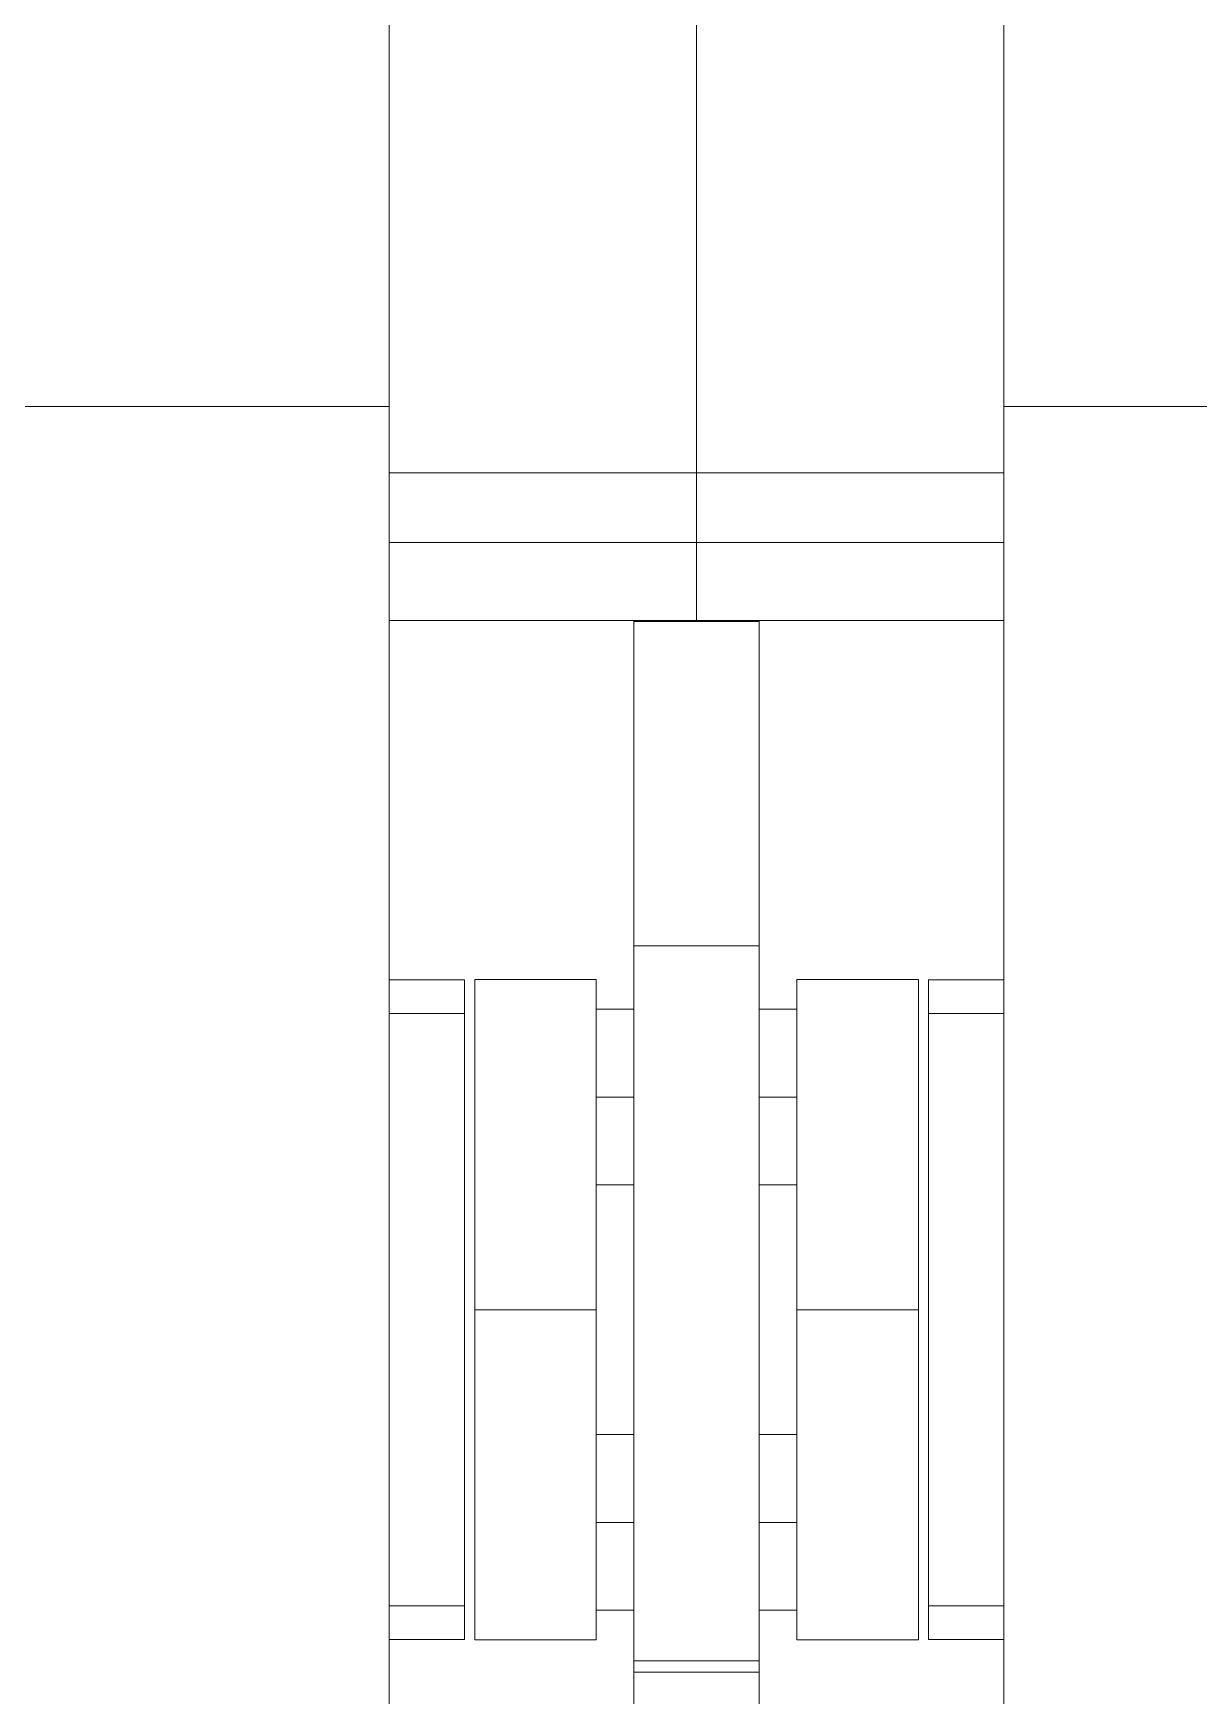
# Model space of a CAD drawing. Header units: millimetres. Extents: x -46169 to 237885, y -84465 to 18123.
# Drawn here: x 169174.2 to 169267.1, y -80606.1 to -80473.6 of the extents above; entities that cross this region are included whole.
import ezdxf

# ---------------------------------------------------------------- set-up
doc = ezdxf.new("R2010")
doc.units = ezdxf.units.MM
doc.header["$MEASUREMENT"] = 0
doc.linetypes.add('Wipeout_Contour', pattern=[1000, 0, -1000])
doc.layers.add('New_A-20-M_Floor_Slab', color=7, linetype='Continuous')
doc.layers.add('New_A-35-M_FFE_Fixed', color=7, linetype='Continuous')
doc.layers.add('New_A-35-M_FFE_Fixed_Pen_No__1', color=7, linetype='Continuous', lineweight=13)

# ---------------------------------------------------------------- blocks, each defined once
blk = doc.blocks.new('Section Elem_134_3', base_point=(129666.67, -84332.61))
at = {"color": 254, "linetype": 'Wipeout_Contour', "lineweight": 0, "ltscale": 2998674.273746816}
blk.add_wipeout([(169208.61, -80601.62), (169202.61, -80601.62), (169202.61, -80615.11), (169222.11, -80615.11), (169222.11, -80599.29), (169219.11, -80599.29), (169219.11, -80601.65), (169209.42, -80601.65), (169209.42, -80549.01), (169219.11, -80549.01), (169219.11, -80551.38), (169222.11, -80551.38), (169222.11, -80520.4), (169202.61, -80520.4), (169202.61, -80549.04), (169208.61, -80549.04)], dxfattribs=at).dxf.layer = 'New_A-20-M_Floor_Slab'
at = {"color": 254, "linetype": 'Wipeout_Contour', "lineweight": 0, "ltscale": 2999077.090206644}
blk.add_wipeout([(169232.11, -80520.4), (169232.11, -80551.38), (169235.11, -80551.38), (169235.11, -80549.01), (169244.8, -80549.01), (169244.8, -80601.65), (169235.11, -80601.65), (169235.11, -80599.29), (169232.11, -80599.29), (169232.11, -80615.11), (169251.61, -80615.11), (169251.61, -80601.62), (169245.61, -80601.62), (169245.61, -80549.04), (169251.61, -80549.04), (169251.61, -80520.4)], dxfattribs=at).dxf.layer = 'New_A-20-M_Floor_Slab'
at = {"color": 254, "linetype": 'Wipeout_Contour', "lineweight": 0, "ltscale": 749698.591276}
blk.add_wipeout([(169219.11, -80585.29), (169222.11, -80585.29), (169222.11, -80565.38), (169219.11, -80565.38)], dxfattribs=at).dxf.layer = 'New_A-20-M_Floor_Slab'
at = {"color": 254, "linetype": 'Wipeout_Contour', "lineweight": 0, "ltscale": 749745.540739}
blk.add_wipeout([(169232.11, -80565.38), (169232.11, -80585.29), (169235.11, -80585.29), (169235.11, -80565.38)], dxfattribs=at).dxf.layer = 'New_A-20-M_Floor_Slab'
blk = doc.blocks.new('Section Elem_150_3', base_point=(129666.67, -84332.61))
at = {"color": 254, "linetype": 'Wipeout_Contour', "lineweight": 0, "ltscale": 750457.83629}
blk.add_wipeout([(169251.61, -80346.96), (169251.61, -80503.33), (169752.61, -80503.33), (169752.61, -80346.96)], dxfattribs=at).dxf.layer = 'New_A-35-M_FFE_Fixed'
at = {"color": 254, "linetype": 'Wipeout_Contour', "lineweight": 0, "ltscale": 749632.258001}
blk.add_wipeout([(169232.11, -80525.7), (169232.11, -80520.48), (169222.11, -80520.48), (169222.11, -80525.7)], dxfattribs=at).dxf.layer = 'New_A-35-M_FFE_Fixed'
at = {"color": 254, "linetype": 'Wipeout_Contour', "lineweight": 0, "ltscale": 749679.974111}
blk.add_wipeout([(169222.11, -80548.19), (169222.11, -80553.51), (169232.11, -80553.51), (169232.11, -80548.19)], dxfattribs=at).dxf.layer = 'New_A-35-M_FFE_Fixed'
at = {"color": 254, "linetype": 'Wipeout_Contour', "lineweight": 0, "ltscale": 749724.921981}
blk.add_wipeout([(169235.11, -80549.01), (169235.11, -80551.02), (169244.8, -80551.02), (169244.8, -80549.01)], dxfattribs=at).dxf.layer = 'New_A-35-M_FFE_Fixed'
at = {"color": 254, "linetype": 'Wipeout_Contour', "lineweight": 0, "ltscale": 749757.260739}
blk.add_wipeout([(169245.61, -80551.72), (169251.61, -80551.72), (169251.61, -80549.56), (169245.61, -80549.56)], dxfattribs=at).dxf.layer = 'New_A-35-M_FFE_Fixed'
at = {"color": 254, "linetype": 'Wipeout_Contour', "lineweight": 0, "ltscale": 749759.790956}
blk.add_wipeout([(169235.11, -80565.26), (169235.11, -80575.33), (169244.8, -80575.33), (169244.8, -80565.26)], dxfattribs=at).dxf.layer = 'New_A-35-M_FFE_Fixed'
at = {"color": 254, "linetype": 'Wipeout_Contour', "lineweight": 0, "ltscale": 749811.988872}
blk.add_wipeout([(169235.11, -80599.65), (169235.11, -80601.65), (169244.8, -80601.65), (169244.8, -80599.65)], dxfattribs=at).dxf.layer = 'New_A-35-M_FFE_Fixed'
at = {"color": 254, "linetype": 'Wipeout_Contour', "lineweight": 0, "ltscale": 749844.476932}
blk.add_wipeout([(169251.61, -80601.11), (169245.61, -80601.11), (169245.61, -80601.62), (169251.61, -80601.62)], dxfattribs=at).dxf.layer = 'New_A-35-M_FFE_Fixed'
at = {"color": 254, "linetype": 'Wipeout_Contour', "lineweight": 0, "ltscale": 749770.987435}
blk.add_wipeout([(169222.11, -80603.32), (169222.11, -80604.23), (169232.11, -80604.23), (169232.11, -80603.32)], dxfattribs=at).dxf.layer = 'New_A-35-M_FFE_Fixed'
at = {"color": 254, "linetype": 'Wipeout_Contour', "lineweight": 0, "ltscale": 749774.330701}
blk.add_wipeout([(169222.11, -80606.1), (169232.11, -80606.1), (169232.11, -80605.34), (169222.11, -80605.34)], dxfattribs=at).dxf.layer = 'New_A-35-M_FFE_Fixed'
at = {"layer": 'New_A-35-M_FFE_Fixed_Pen_No__1', "linetype": 'Continuous'}
for p, q in [((169244.8, -80549.01), (169235.11, -80549.01)), ((169244.8, -80601.65), (169235.11, -80601.65))]:
    blk.add_line(p, q, dxfattribs=at)
at = {"color": 254, "linetype": 'Wipeout_Contour', "lineweight": 0, "ltscale": 749597.448517}
blk.add_wipeout([(169227.11, -80480.58), (169251.61, -80480.58), (169251.61, -80473.58), (169227.11, -80473.58)], dxfattribs=at).dxf.layer = 'New_A-35-M_FFE_Fixed'
at = {"color": 254, "linetype": 'Wipeout_Contour', "lineweight": 0, "ltscale": 749621.541567}
blk.add_wipeout([(169251.61, -80487.59), (169227.11, -80487.59), (169227.11, -80494.61), (169251.61, -80494.61)], dxfattribs=at).dxf.layer = 'New_A-35-M_FFE_Fixed'
at = {"color": 254, "linetype": 'Wipeout_Contour', "lineweight": 0, "ltscale": 937034.395477}
blk.add_wipeout([(169227.11, -80520.4), (169222.11, -80520.4), (169222.11, -80520.48), (169232.11, -80520.48), (169232.11, -80520.4)], dxfattribs=at).dxf.layer = 'New_A-35-M_FFE_Fixed'
at = {"color": 254, "linetype": 'Wipeout_Contour', "lineweight": 0, "ltscale": 749640.979395}
blk.add_wipeout([(169232.11, -80525.7), (169222.11, -80525.7), (169222.11, -80530.63), (169232.11, -80530.63)], dxfattribs=at).dxf.layer = 'New_A-35-M_FFE_Fixed'
at = {"color": 254, "linetype": 'Wipeout_Contour', "lineweight": 0, "ltscale": 749754.962405}
blk.add_wipeout([(169245.61, -80549.56), (169251.61, -80549.56), (169251.61, -80549.04), (169245.61, -80549.04)], dxfattribs=at).dxf.layer = 'New_A-35-M_FFE_Fixed'
at = {"color": 254, "linetype": 'Wipeout_Contour', "lineweight": 0, "ltscale": 749731.548053}
blk.add_wipeout([(169235.11, -80551.02), (169235.11, -80556.72), (169244.8, -80556.72), (169244.8, -80551.02)], dxfattribs=at).dxf.layer = 'New_A-35-M_FFE_Fixed'
at = {"color": 254, "linetype": 'Wipeout_Contour', "lineweight": 0, "ltscale": 749691.53394}
blk.add_wipeout([(169232.11, -80561.63), (169232.11, -80553.51), (169222.11, -80553.51), (169222.11, -80561.63)], dxfattribs=at).dxf.layer = 'New_A-35-M_FFE_Fixed'
at = {"color": 254, "linetype": 'Wipeout_Contour', "lineweight": 0, "ltscale": 749805.359799}
blk.add_wipeout([(169244.8, -80593.94), (169235.11, -80593.94), (169235.11, -80599.65), (169244.8, -80599.65)], dxfattribs=at).dxf.layer = 'New_A-35-M_FFE_Fixed'
at = {"color": 254, "linetype": 'Wipeout_Contour', "lineweight": 0, "ltscale": 749766.369567}
blk.add_wipeout([(169222.11, -80603.32), (169232.11, -80603.32), (169232.11, -80598.86), (169222.11, -80598.86)], dxfattribs=at).dxf.layer = 'New_A-35-M_FFE_Fixed'
at = {"color": 254, "linetype": 'Wipeout_Contour', "lineweight": 0, "ltscale": 749842.177441}
blk.add_wipeout([(169251.61, -80598.94), (169245.61, -80598.94), (169245.61, -80601.11), (169251.61, -80601.11)], dxfattribs=at).dxf.layer = 'New_A-35-M_FFE_Fixed'
at = {"color": 254, "linetype": 'Wipeout_Contour', "lineweight": 0, "ltscale": 749772.064001}
blk.add_wipeout([(169232.11, -80604.57), (169232.11, -80604.23), (169222.11, -80604.23), (169222.11, -80604.57)], dxfattribs=at).dxf.layer = 'New_A-35-M_FFE_Fixed'
at = {"layer": 'New_A-35-M_FFE_Fixed_Pen_No__1', "linetype": 'Continuous'}
for p, q in [((169244.8, -80551.02), (169244.8, -80549.01)), ((169245.61, -80549.56), (169245.61, -80549.04)), ((169244.8, -80601.65), (169244.8, -80599.65)), ((169245.61, -80601.62), (169245.61, -80601.11))]:
    blk.add_line(p, q, dxfattribs=at)
at = {"color": 254, "linetype": 'Wipeout_Contour', "lineweight": 0, "ltscale": 749609.483195}
blk.add_wipeout([(169227.11, -80487.59), (169251.61, -80487.59), (169251.61, -80480.58), (169227.11, -80480.58)], dxfattribs=at).dxf.layer = 'New_A-35-M_FFE_Fixed'
at = {"color": 254, "linetype": 'Wipeout_Contour', "lineweight": 0, "ltscale": 749633.597351}
blk.add_wipeout([(169227.11, -80494.61), (169227.11, -80501.63), (169251.61, -80501.63), (169251.61, -80494.61)], dxfattribs=at).dxf.layer = 'New_A-35-M_FFE_Fixed'
at = {"color": 254, "linetype": 'Wipeout_Contour', "lineweight": 0, "ltscale": 749649.051139}
blk.add_wipeout([(169232.11, -80535.1), (169232.11, -80530.63), (169222.11, -80530.63), (169222.11, -80535.1)], dxfattribs=at).dxf.layer = 'New_A-35-M_FFE_Fixed'
at = {"color": 254, "linetype": 'Wipeout_Contour', "lineweight": 0, "ltscale": 749704.810808}
blk.add_wipeout([(169232.11, -80551.91), (169235.11, -80551.91), (169235.11, -80551.38), (169232.11, -80551.38)], dxfattribs=at).dxf.layer = 'New_A-35-M_FFE_Fixed'
at = {"color": 254, "linetype": 'Wipeout_Contour', "lineweight": 0, "ltscale": 749799.718719}
blk.add_wipeout([(169245.61, -80551.72), (169245.61, -80598.94), (169251.61, -80598.94), (169251.61, -80551.72)], dxfattribs=at).dxf.layer = 'New_A-35-M_FFE_Fixed'
at = {"color": 254, "linetype": 'Wipeout_Contour', "lineweight": 0, "ltscale": 749743.792085}
blk.add_wipeout([(169235.11, -80556.72), (169235.11, -80565.26), (169244.8, -80565.26), (169244.8, -80556.72)], dxfattribs=at).dxf.layer = 'New_A-35-M_FFE_Fixed'
at = {"color": 254, "linetype": 'Wipeout_Contour', "lineweight": 0, "ltscale": 749707.000833}
blk.add_wipeout([(169232.11, -80571.51), (169232.11, -80561.63), (169222.11, -80561.63), (169222.11, -80571.51)], dxfattribs=at).dxf.layer = 'New_A-35-M_FFE_Fixed'
at = {"color": 254, "linetype": 'Wipeout_Contour', "lineweight": 0, "ltscale": 749793.111517}
blk.add_wipeout([(169235.11, -80585.4), (169235.11, -80593.94), (169244.8, -80593.94), (169244.8, -80585.4)], dxfattribs=at).dxf.layer = 'New_A-35-M_FFE_Fixed'
at = {"color": 254, "linetype": 'Wipeout_Contour', "lineweight": 0, "ltscale": 749756.110393}
blk.add_wipeout([(169232.11, -80591.39), (169222.11, -80591.39), (169222.11, -80598.86), (169232.11, -80598.86)], dxfattribs=at).dxf.layer = 'New_A-35-M_FFE_Fixed'
at = {"layer": 'New_A-35-M_FFE_Fixed_Pen_No__1', "linetype": 'Continuous'}
for p, q in [((169235.11, -80551.02), (169235.11, -80549.01)), ((169245.61, -80551.72), (169245.61, -80549.56)), ((169244.8, -80556.72), (169244.8, -80551.02)), ((169245.61, -80598.94), (169245.61, -80551.72)), ((169244.8, -80565.26), (169244.8, -80556.72)), ((169244.8, -80599.65), (169244.8, -80593.94)), ((169245.61, -80601.11), (169245.61, -80598.94))]:
    blk.add_line(p, q, dxfattribs=at)
at = {"color": 254, "linetype": 'Wipeout_Contour', "lineweight": 0, "ltscale": 749864.769099}
blk.add_wipeout([(169251.61, -80503.33), (169251.61, -80647.33), (169281.61, -80647.33), (169281.61, -80503.33)], dxfattribs=at).dxf.layer = 'New_A-35-M_FFE_Fixed'
at = {"color": 254, "linetype": 'Wipeout_Contour', "lineweight": 0, "ltscale": 749656.215153}
blk.add_wipeout([(169232.11, -80535.1), (169222.11, -80535.1), (169222.11, -80538.96), (169232.11, -80538.96)], dxfattribs=at).dxf.layer = 'New_A-35-M_FFE_Fixed'
at = {"color": 254, "linetype": 'Wipeout_Contour', "lineweight": 0, "ltscale": 749706.573129}
blk.add_wipeout([(169232.11, -80553.43), (169235.11, -80553.43), (169235.11, -80551.91), (169232.11, -80551.91)], dxfattribs=at).dxf.layer = 'New_A-35-M_FFE_Fixed'
at = {"color": 254, "linetype": 'Wipeout_Contour', "lineweight": 0, "ltscale": 749718.68973}
blk.add_wipeout([(169232.11, -80561.05), (169235.11, -80561.05), (169235.11, -80558.38), (169232.11, -80558.38)], dxfattribs=at).dxf.layer = 'New_A-35-M_FFE_Fixed'
at = {"color": 254, "linetype": 'Wipeout_Contour', "lineweight": 0, "ltscale": 937161.043303}
blk.add_wipeout([(169232.11, -80565.38), (169235.11, -80565.38), (169235.11, -80565.26), (169235.11, -80564.84), (169232.11, -80564.84)], dxfattribs=at).dxf.layer = 'New_A-35-M_FFE_Fixed'
at = {"color": 254, "linetype": 'Wipeout_Contour', "lineweight": 0, "ltscale": 749724.396625}
blk.add_wipeout([(169232.11, -80581.87), (169232.11, -80571.51), (169222.11, -80571.51), (169222.11, -80581.87)], dxfattribs=at).dxf.layer = 'New_A-35-M_FFE_Fixed'
at = {"color": 254, "linetype": 'Wipeout_Contour', "lineweight": 0, "ltscale": 749777.109638}
blk.add_wipeout([(169235.11, -80575.33), (169235.11, -80585.4), (169244.8, -80585.4), (169244.8, -80575.33)], dxfattribs=at).dxf.layer = 'New_A-35-M_FFE_Fixed'
at = {"color": 254, "linetype": 'Wipeout_Contour', "lineweight": 0, "ltscale": 937222.541498}
blk.add_wipeout([(169232.11, -80592.29), (169232.11, -80594.97), (169235.11, -80594.97), (169235.11, -80594.28), (169235.11, -80592.29)], dxfattribs=at).dxf.layer = 'New_A-35-M_FFE_Fixed'
at = {"color": 254, "linetype": 'Wipeout_Contour', "lineweight": 0, "ltscale": 749786.279305}
blk.add_wipeout([(169235.11, -80598.75), (169232.11, -80598.75), (169232.11, -80599.29), (169235.11, -80599.29)], dxfattribs=at).dxf.layer = 'New_A-35-M_FFE_Fixed'
at = {"layer": 'New_A-35-M_FFE_Fixed_Pen_No__1', "linetype": 'Continuous'}
for p, q in [((169251.61, -80549.04), (169245.61, -80549.04)), ((169235.11, -80551.38), (169232.11, -80551.38)), ((169251.61, -80551.72), (169245.61, -80551.72)), ((169244.8, -80575.33), (169244.8, -80565.26)), ((169244.8, -80575.33), (169235.11, -80575.33)), ((169244.8, -80585.4), (169244.8, -80575.33)), ((169244.8, -80593.94), (169244.8, -80585.4)), ((169251.61, -80598.94), (169245.61, -80598.94)), ((169235.11, -80601.65), (169235.11, -80599.65)), ((169251.61, -80601.62), (169245.61, -80601.62))]:
    blk.add_line(p, q, dxfattribs=at)
at = {"color": 254, "linetype": 'Wipeout_Contour', "lineweight": 0, "ltscale": 937066.762421}
blk.add_wipeout([(169227.11, -80501.63), (169227.11, -80508.61), (169251.61, -80508.61), (169251.61, -80503.33), (169251.61, -80501.63)], dxfattribs=at).dxf.layer = 'New_A-35-M_FFE_Fixed'
at = {"color": 254, "linetype": 'Wipeout_Contour', "lineweight": 0, "ltscale": 749655.716931}
blk.add_wipeout([(169227.11, -80510.54), (169227.11, -80511.45), (169251.61, -80511.45), (169251.61, -80510.54)], dxfattribs=at).dxf.layer = 'New_A-35-M_FFE_Fixed'
at = {"color": 254, "linetype": 'Wipeout_Contour', "lineweight": 0, "ltscale": 749666.535597}
blk.add_wipeout([(169227.11, -80514.18), (169227.11, -80520.4), (169251.61, -80520.4), (169251.61, -80514.18)], dxfattribs=at).dxf.layer = 'New_A-35-M_FFE_Fixed'
at = {"color": 254, "linetype": 'Wipeout_Contour', "lineweight": 0, "ltscale": 749662.242349}
blk.add_wipeout([(169222.11, -80538.96), (169222.11, -80542.11), (169232.11, -80542.11), (169232.11, -80538.96)], dxfattribs=at).dxf.layer = 'New_A-35-M_FFE_Fixed'
at = {"color": 254, "linetype": 'Wipeout_Contour', "lineweight": 0, "ltscale": 749709.82952}
blk.add_wipeout([(169232.11, -80553.43), (169232.11, -80555.7), (169235.11, -80555.7), (169235.11, -80553.43)], dxfattribs=at).dxf.layer = 'New_A-35-M_FFE_Fixed'
at = {"color": 254, "linetype": 'Wipeout_Contour', "lineweight": 0, "ltscale": 749726.201399}
blk.add_wipeout([(169235.11, -80563.33), (169232.11, -80563.33), (169232.11, -80564.84), (169235.11, -80564.84)], dxfattribs=at).dxf.layer = 'New_A-35-M_FFE_Fixed'
at = {"color": 254, "linetype": 'Wipeout_Contour', "lineweight": 0, "ltscale": 749741.495858}
blk.add_wipeout([(169222.11, -80591.39), (169232.11, -80591.39), (169232.11, -80581.87), (169222.11, -80581.87)], dxfattribs=at).dxf.layer = 'New_A-35-M_FFE_Fixed'
at = {"color": 254, "linetype": 'Wipeout_Contour', "lineweight": 0, "ltscale": 749784.516169}
blk.add_wipeout([(169232.11, -80598.75), (169235.11, -80598.75), (169235.11, -80597.24), (169232.11, -80597.24)], dxfattribs=at).dxf.layer = 'New_A-35-M_FFE_Fixed'
at = {"layer": 'New_A-35-M_FFE_Fixed_Pen_No__1', "linetype": 'Continuous'}
for p, q in [((169251.61, -80503.33), (169251.61, -80346.96)), ((169281.61, -80503.33), (169251.61, -80503.33)), ((169251.61, -80520.4), (169227.11, -80520.4)), ((169235.11, -80565.38), (169232.11, -80565.38)), ((169235.11, -80575.33), (169235.11, -80565.26)), ((169235.11, -80599.29), (169232.11, -80599.29))]:
    blk.add_line(p, q, dxfattribs=at)
at = {"color": 254, "linetype": 'Wipeout_Contour', "lineweight": 0, "ltscale": 749652.460583}
blk.add_wipeout([(169227.11, -80509.58), (169251.61, -80509.58), (169251.61, -80508.61), (169227.11, -80508.61)], dxfattribs=at).dxf.layer = 'New_A-35-M_FFE_Fixed'
at = {"color": 254, "linetype": 'Wipeout_Contour', "lineweight": 0, "ltscale": 749660.994477}
blk.add_wipeout([(169227.11, -80513.95), (169227.11, -80514.18), (169251.61, -80514.18), (169251.61, -80513.95)], dxfattribs=at).dxf.layer = 'New_A-35-M_FFE_Fixed'
at = {"color": 254, "linetype": 'Wipeout_Contour', "lineweight": 0, "ltscale": 749666.93997}
blk.add_wipeout([(169232.11, -80544.43), (169232.11, -80542.11), (169222.11, -80542.11), (169222.11, -80544.43)], dxfattribs=at).dxf.layer = 'New_A-35-M_FFE_Fixed'
at = {"color": 254, "linetype": 'Wipeout_Contour', "lineweight": 0, "ltscale": 937143.12217}
blk.add_wipeout([(169232.11, -80555.7), (169232.11, -80558.38), (169235.11, -80558.38), (169235.11, -80556.38), (169235.11, -80555.7)], dxfattribs=at).dxf.layer = 'New_A-35-M_FFE_Fixed'
at = {"color": 254, "linetype": 'Wipeout_Contour', "lineweight": 0, "ltscale": 749722.94471}
blk.add_wipeout([(169232.11, -80561.05), (169232.11, -80563.33), (169235.11, -80563.33), (169235.11, -80561.05)], dxfattribs=at).dxf.layer = 'New_A-35-M_FFE_Fixed'
at = {"color": 254, "linetype": 'Wipeout_Contour', "lineweight": 0, "ltscale": 749763.118235}
blk.add_wipeout([(169232.11, -80585.29), (169232.11, -80585.82), (169235.11, -80585.82), (169235.11, -80585.29)], dxfattribs=at).dxf.layer = 'New_A-35-M_FFE_Fixed'
at = {"color": 254, "linetype": 'Wipeout_Contour', "lineweight": 0, "ltscale": 749781.258362}
blk.add_wipeout([(169235.11, -80594.97), (169232.11, -80594.97), (169232.11, -80597.24), (169235.11, -80597.24)], dxfattribs=at).dxf.layer = 'New_A-35-M_FFE_Fixed'
at = {"layer": 'New_A-35-M_FFE_Fixed_Pen_No__1', "linetype": 'Continuous'}
for p, q in [((169251.61, -80508.61), (169227.11, -80508.61)), ((169235.11, -80556.72), (169235.11, -80551.02)), ((169235.11, -80565.26), (169235.11, -80556.72)), ((169235.11, -80558.38), (169232.11, -80558.38)), ((169235.11, -80599.65), (169235.11, -80593.94))]:
    blk.add_line(p, q, dxfattribs=at)
at = {"color": 254, "linetype": 'Wipeout_Contour', "lineweight": 0, "ltscale": 749654.115784}
blk.add_wipeout([(169227.11, -80510.54), (169251.61, -80510.54), (169251.61, -80509.58), (169227.11, -80509.58)], dxfattribs=at).dxf.layer = 'New_A-35-M_FFE_Fixed'
at = {"color": 254, "linetype": 'Wipeout_Contour', "lineweight": 0, "ltscale": 749659.616644}
blk.add_wipeout([(169227.11, -80512.98), (169227.11, -80513.55), (169251.61, -80513.55), (169251.61, -80512.98)], dxfattribs=at).dxf.layer = 'New_A-35-M_FFE_Fixed'
at = {"color": 254, "linetype": 'Wipeout_Contour', "lineweight": 0, "ltscale": 749670.157768}
blk.add_wipeout([(169232.11, -80545.85), (169232.11, -80544.43), (169222.11, -80544.43), (169222.11, -80545.85)], dxfattribs=at).dxf.layer = 'New_A-35-M_FFE_Fixed'
at = {"color": 254, "linetype": 'Wipeout_Contour', "lineweight": 0, "ltscale": 749764.881162}
blk.add_wipeout([(169235.11, -80585.82), (169232.11, -80585.82), (169232.11, -80587.34), (169235.11, -80587.34)], dxfattribs=at).dxf.layer = 'New_A-35-M_FFE_Fixed'
at = {"layer": 'New_A-35-M_FFE_Fixed_Pen_No__1', "linetype": 'Continuous'}
for p, q in [((169235.11, -80585.4), (169235.11, -80575.33)), ((169235.11, -80585.29), (169232.11, -80585.29))]:
    blk.add_line(p, q, dxfattribs=at)
at = {"color": 254, "linetype": 'Wipeout_Contour', "lineweight": 0, "ltscale": 749658.520148}
blk.add_wipeout([(169227.11, -80512.98), (169251.61, -80512.98), (169251.61, -80512.27), (169227.11, -80512.27)], dxfattribs=at).dxf.layer = 'New_A-35-M_FFE_Fixed'
at = {"color": 254, "linetype": 'Wipeout_Contour', "lineweight": 0, "ltscale": 749671.792815}
blk.add_wipeout([(169232.11, -80545.85), (169222.11, -80545.85), (169222.11, -80546.33), (169232.11, -80546.33)], dxfattribs=at).dxf.layer = 'New_A-35-M_FFE_Fixed'
at = {"color": 254, "linetype": 'Wipeout_Contour', "lineweight": 0, "ltscale": 749768.13867}
blk.add_wipeout([(169235.11, -80587.34), (169232.11, -80587.34), (169232.11, -80589.61), (169235.11, -80589.61)], dxfattribs=at).dxf.layer = 'New_A-35-M_FFE_Fixed'
at = {"color": 254, "linetype": 'Wipeout_Contour', "lineweight": 0, "ltscale": 749657.203716}
blk.add_wipeout([(169227.11, -80511.45), (169227.11, -80512.27), (169251.61, -80512.27), (169251.61, -80511.45)], dxfattribs=at).dxf.layer = 'New_A-35-M_FFE_Fixed'
at = {"color": 254, "linetype": 'Wipeout_Contour', "lineweight": 0, "ltscale": 749660.451905}
blk.add_wipeout([(169227.11, -80513.95), (169251.61, -80513.95), (169251.61, -80513.55), (169227.11, -80513.55)], dxfattribs=at).dxf.layer = 'New_A-35-M_FFE_Fixed'
at = {"color": 254, "linetype": 'Wipeout_Contour', "lineweight": 0, "ltscale": 749673.79948}
blk.add_wipeout([(169222.11, -80546.33), (169222.11, -80548.19), (169232.11, -80548.19), (169232.11, -80546.33)], dxfattribs=at).dxf.layer = 'New_A-35-M_FFE_Fixed'
at = {"color": 254, "linetype": 'Wipeout_Contour', "lineweight": 0, "ltscale": 749772.394899}
blk.add_wipeout([(169232.11, -80592.29), (169235.11, -80592.29), (169235.11, -80589.61), (169232.11, -80589.61)], dxfattribs=at).dxf.layer = 'New_A-35-M_FFE_Fixed'
at = {"layer": 'New_A-35-M_FFE_Fixed_Pen_No__1', "linetype": 'Continuous'}
for p, q in [((169251.61, -80647.33), (169251.61, -80503.33)), ((169251.61, -80514.18), (169227.11, -80514.18)), ((169235.11, -80593.94), (169235.11, -80585.4)), ((169235.11, -80592.29), (169232.11, -80592.29))]:
    blk.add_line(p, q, dxfattribs=at)
blk = doc.blocks.new('Section Elem_155_3', base_point=(129666.67, -84332.61))
at = {"layer": 'New_A-35-M_FFE_Fixed_Pen_No__1', "linetype": 'Continuous'}
for p, q in [((169232.11, -80520.48), (169232.11, -80520.4)), ((169232.11, -80525.7), (169232.11, -80520.48)), ((169222.11, -80530.63), (169222.11, -80525.7)), ((169232.11, -80530.63), (169232.11, -80525.7)), ((169222.11, -80535.1), (169222.11, -80530.63)), ((169232.11, -80535.1), (169232.11, -80530.63)), ((169222.11, -80538.96), (169222.11, -80535.1)), ((169232.11, -80538.96), (169232.11, -80535.1)), ((169222.11, -80542.11), (169222.11, -80538.96)), ((169232.11, -80542.11), (169232.11, -80538.96)), ((169222.11, -80544.43), (169222.11, -80542.11)), ((169232.11, -80544.43), (169232.11, -80542.11)), ((169222.11, -80545.85), (169222.11, -80544.43)), ((169232.11, -80545.85), (169232.11, -80544.43)), ((169222.11, -80546.33), (169222.11, -80545.85)), ((169232.11, -80546.33), (169232.11, -80545.85)), ((169232.11, -80546.33), (169222.11, -80546.33)), ((169222.11, -80548.19), (169222.11, -80546.33)), ((169232.11, -80548.19), (169232.11, -80546.33)), ((169232.11, -80553.51), (169232.11, -80548.19)), ((169232.11, -80561.63), (169232.11, -80553.51)), ((169232.11, -80571.51), (169232.11, -80561.63)), ((169222.11, -80581.87), (169222.11, -80571.51)), ((169232.11, -80581.87), (169232.11, -80571.51)), ((169232.11, -80591.39), (169232.11, -80581.87)), ((169232.11, -80598.86), (169232.11, -80591.39)), ((169232.11, -80603.32), (169232.11, -80598.86)), ((169232.11, -80603.32), (169222.11, -80603.32)), ((169222.11, -80607.94), (169222.11, -80606.1)), ((169232.11, -80607.94), (169232.11, -80606.1))]:
    blk.add_line(p, q, dxfattribs=at)
at = {"color": 254, "linetype": 'Wipeout_Contour', "lineweight": 0, "ltscale": 749599.657891}
blk.add_wipeout([(169202.61, -80549.56), (169208.61, -80549.56), (169208.61, -80549.04), (169202.61, -80549.04)], dxfattribs=at).dxf.layer = 'New_A-35-M_FFE_Fixed'
at = {"color": 254, "linetype": 'Wipeout_Contour', "lineweight": 0, "ltscale": 937075.605881}
blk.add_wipeout([(169219.11, -80551.91), (169219.11, -80553.43), (169222.11, -80553.43), (169222.11, -80552.92), (169222.11, -80551.91)], dxfattribs=at).dxf.layer = 'New_A-35-M_FFE_Fixed'
at = {"color": 254, "linetype": 'Wipeout_Contour', "lineweight": 0, "ltscale": 749667.132575}
blk.add_wipeout([(169219.11, -80555.7), (169219.11, -80558.38), (169222.11, -80558.38), (169222.11, -80555.7)], dxfattribs=at).dxf.layer = 'New_A-35-M_FFE_Fixed'
at = {"color": 254, "linetype": 'Wipeout_Contour', "lineweight": 0, "ltscale": 749679.250445}
blk.add_wipeout([(169219.11, -80564.84), (169222.11, -80564.84), (169222.11, -80563.33), (169219.11, -80563.33)], dxfattribs=at).dxf.layer = 'New_A-35-M_FFE_Fixed'
at = {"color": 254, "linetype": 'Wipeout_Contour', "lineweight": 0, "ltscale": 749721.190343}
blk.add_wipeout([(169219.11, -80587.34), (169219.11, -80589.61), (169222.11, -80589.61), (169222.11, -80587.34)], dxfattribs=at).dxf.layer = 'New_A-35-M_FFE_Fixed'
at = {"color": 254, "linetype": 'Wipeout_Contour', "lineweight": 0, "ltscale": 749734.310857}
blk.add_wipeout([(169219.11, -80594.97), (169219.11, -80597.24), (169222.11, -80597.24), (169222.11, -80594.97)], dxfattribs=at).dxf.layer = 'New_A-35-M_FFE_Fixed'
at = {"color": 254, "linetype": 'Wipeout_Contour', "lineweight": 0, "ltscale": 749689.190962}
blk.add_wipeout([(169202.61, -80601.11), (169202.61, -80601.62), (169208.61, -80601.62), (169208.61, -80601.11)], dxfattribs=at).dxf.layer = 'New_A-35-M_FFE_Fixed'
at = {"color": 254, "linetype": 'Wipeout_Contour', "lineweight": 0, "ltscale": 749773.014298}
blk.add_wipeout([(169232.11, -80605.34), (169232.11, -80604.57), (169222.11, -80604.57), (169222.11, -80605.34)], dxfattribs=at).dxf.layer = 'New_A-35-M_FFE_Fixed'
at = {"layer": 'New_A-35-M_FFE_Fixed_Pen_No__1', "linetype": 'Continuous'}
for p, q in [((169222.11, -80604.23), (169222.11, -80603.32)), ((169232.11, -80604.23), (169222.11, -80604.23)), ((169222.11, -80606.1), (169222.11, -80604.23)), ((169232.11, -80604.23), (169232.11, -80603.32)), ((169232.11, -80606.1), (169232.11, -80604.23))]:
    blk.add_line(p, q, dxfattribs=at)
at = {"color": 254, "linetype": 'Wipeout_Contour', "lineweight": 0, "ltscale": 749657.858515}
blk.add_wipeout([(169219.11, -80551.91), (169222.11, -80551.91), (169222.11, -80551.38), (169219.11, -80551.38)], dxfattribs=at).dxf.layer = 'New_A-35-M_FFE_Fixed'
at = {"color": 254, "linetype": 'Wipeout_Contour', "lineweight": 0, "ltscale": 749662.87754}
blk.add_wipeout([(169219.11, -80553.43), (169219.11, -80555.7), (169222.11, -80555.7), (169222.11, -80553.43)], dxfattribs=at).dxf.layer = 'New_A-35-M_FFE_Fixed'
at = {"color": 254, "linetype": 'Wipeout_Contour', "lineweight": 0, "ltscale": 749675.993552}
blk.add_wipeout([(169222.11, -80561.05), (169219.11, -80561.05), (169219.11, -80563.33), (169222.11, -80563.33)], dxfattribs=at).dxf.layer = 'New_A-35-M_FFE_Fixed'
at = {"color": 254, "linetype": 'Wipeout_Contour', "lineweight": 0, "ltscale": 749681.013086}
blk.add_wipeout([(169219.11, -80564.84), (169219.11, -80565.38), (169222.11, -80565.38), (169222.11, -80564.84)], dxfattribs=at).dxf.layer = 'New_A-35-M_FFE_Fixed'
at = {"color": 254, "linetype": 'Wipeout_Contour', "lineweight": 0, "ltscale": 749717.93263}
blk.add_wipeout([(169219.11, -80587.34), (169222.11, -80587.34), (169222.11, -80585.82), (169219.11, -80585.82)], dxfattribs=at).dxf.layer = 'New_A-35-M_FFE_Fixed'
at = {"color": 254, "linetype": 'Wipeout_Contour', "lineweight": 0, "ltscale": 749730.05415}
blk.add_wipeout([(169219.11, -80592.29), (169219.11, -80594.97), (169222.11, -80594.97), (169222.11, -80592.29)], dxfattribs=at).dxf.layer = 'New_A-35-M_FFE_Fixed'
at = {"color": 254, "linetype": 'Wipeout_Contour', "lineweight": 0, "ltscale": 937172.627194}
blk.add_wipeout([(169222.11, -80597.24), (169219.11, -80597.24), (169219.11, -80598.75), (169222.11, -80598.75), (169222.11, -80597.66)], dxfattribs=at).dxf.layer = 'New_A-35-M_FFE_Fixed'
at = {"color": 254, "linetype": 'Wipeout_Contour', "lineweight": 0, "ltscale": 749686.890995}
blk.add_wipeout([(169208.61, -80598.94), (169202.61, -80598.94), (169202.61, -80601.11), (169208.61, -80601.11)], dxfattribs=at).dxf.layer = 'New_A-35-M_FFE_Fixed'
at = {"layer": 'New_A-35-M_FFE_Fixed_Pen_No__1', "linetype": 'Continuous'}
for p, q in [((169222.11, -80553.51), (169222.11, -80548.19)), ((169208.61, -80601.62), (169208.61, -80601.11))]:
    blk.add_line(p, q, dxfattribs=at)
at = {"color": 254, "linetype": 'Wipeout_Contour', "lineweight": 0, "ltscale": 749644.423477}
blk.add_wipeout([(169208.61, -80598.94), (169208.61, -80551.72), (169202.61, -80551.72), (169202.61, -80598.94)], dxfattribs=at).dxf.layer = 'New_A-35-M_FFE_Fixed'
at = {"color": 254, "linetype": 'Wipeout_Contour', "lineweight": 0, "ltscale": 749671.738306}
blk.add_wipeout([(169219.11, -80558.38), (169219.11, -80561.05), (169222.11, -80561.05), (169222.11, -80558.38)], dxfattribs=at).dxf.layer = 'New_A-35-M_FFE_Fixed'
at = {"color": 254, "linetype": 'Wipeout_Contour', "lineweight": 0, "ltscale": 749716.169593}
blk.add_wipeout([(169219.11, -80585.29), (169219.11, -80585.82), (169222.11, -80585.82), (169222.11, -80585.29)], dxfattribs=at).dxf.layer = 'New_A-35-M_FFE_Fixed'
at = {"color": 254, "linetype": 'Wipeout_Contour', "lineweight": 0, "ltscale": 937157.97421}
blk.add_wipeout([(169219.11, -80589.61), (169219.11, -80592.29), (169222.11, -80592.29), (169222.11, -80591.39), (169222.11, -80589.61)], dxfattribs=at).dxf.layer = 'New_A-35-M_FFE_Fixed'
at = {"color": 254, "linetype": 'Wipeout_Contour', "lineweight": 0, "ltscale": 749739.332114}
blk.add_wipeout([(169222.11, -80598.75), (169219.11, -80598.75), (169219.11, -80599.29), (169222.11, -80599.29)], dxfattribs=at).dxf.layer = 'New_A-35-M_FFE_Fixed'
at = {"layer": 'New_A-35-M_FFE_Fixed_Pen_No__1', "linetype": 'Continuous'}
for p, q in [((169222.11, -80561.63), (169222.11, -80553.51)), ((169222.11, -80571.51), (169222.11, -80561.63)), ((169222.11, -80591.39), (169222.11, -80581.87)), ((169222.11, -80598.86), (169222.11, -80591.39)), ((169208.61, -80601.11), (169208.61, -80598.94)), ((169222.11, -80603.32), (169222.11, -80598.86))]:
    blk.add_line(p, q, dxfattribs=at)
at = {"color": 254, "linetype": 'Wipeout_Contour', "lineweight": 0, "ltscale": 749601.956702}
blk.add_wipeout([(169202.61, -80551.72), (169208.61, -80551.72), (169208.61, -80549.56), (169202.61, -80549.56)], dxfattribs=at).dxf.layer = 'New_A-35-M_FFE_Fixed'
at = {"color": 254, "linetype": 'Wipeout_Contour', "lineweight": 0, "ltscale": 749700.346094}
blk.add_wipeout([(169219.11, -80593.94), (169219.11, -80585.4), (169209.42, -80585.4), (169209.42, -80593.94)], dxfattribs=at).dxf.layer = 'New_A-35-M_FFE_Fixed'
at = {"layer": 'New_A-35-M_FFE_Fixed_Pen_No__1', "linetype": 'Continuous'}
for p, q in [((169208.61, -80549.56), (169208.61, -80549.04)), ((169208.61, -80551.72), (169208.61, -80549.56)), ((169208.61, -80598.94), (169208.61, -80551.72)), ((169219.11, -80592.29), (169222.11, -80592.29))]:
    blk.add_line(p, q, dxfattribs=at)
at = {"color": 254, "linetype": 'Wipeout_Contour', "lineweight": 0, "ltscale": 749579.459267}
blk.add_wipeout([(169202.61, -80503.33), (169172.61, -80503.33), (169172.61, -80647.33), (169202.61, -80647.33)], dxfattribs=at).dxf.layer = 'New_A-35-M_FFE_Fixed'
at = {"color": 254, "linetype": 'Wipeout_Contour', "lineweight": 0, "ltscale": 749684.342235}
blk.add_wipeout([(169219.11, -80575.33), (169209.42, -80575.33), (169209.42, -80585.4), (169219.11, -80585.4)], dxfattribs=at).dxf.layer = 'New_A-35-M_FFE_Fixed'
at = {"color": 254, "linetype": 'Wipeout_Contour', "lineweight": 0, "ltscale": 749712.595892}
blk.add_wipeout([(169209.42, -80593.94), (169209.42, -80599.65), (169219.11, -80599.65), (169219.11, -80593.94)], dxfattribs=at).dxf.layer = 'New_A-35-M_FFE_Fixed'
at = {"layer": 'New_A-35-M_FFE_Fixed_Pen_No__1', "linetype": 'Continuous'}
for p, q in [((169202.61, -80549.04), (169208.61, -80549.04)), ((169202.61, -80551.72), (169208.61, -80551.72)), ((169209.42, -80593.94), (169209.42, -80585.4)), ((169219.11, -80585.29), (169222.11, -80585.29)), ((169219.11, -80593.94), (169219.11, -80585.4)), ((169202.61, -80598.94), (169208.61, -80598.94)), ((169202.61, -80601.62), (169208.61, -80601.62))]:
    blk.add_line(p, q, dxfattribs=at)
at = {"color": 254, "linetype": 'Wipeout_Contour', "lineweight": 0, "ltscale": 1122773.856964274}
blk.add_wipeout([(168701.61, -80346.96), (168701.61, -80503.33), (168731.61, -80503.33), (169172.61, -80503.33), (169202.61, -80503.33), (169202.61, -80346.96)], dxfattribs=at).dxf.layer = 'New_A-35-M_FFE_Fixed'
at = {"color": 254, "linetype": 'Wipeout_Contour', "lineweight": 0, "ltscale": 749567.221683}
blk.add_wipeout([(169202.61, -80511.45), (169227.11, -80511.45), (169227.11, -80510.54), (169202.61, -80510.54)], dxfattribs=at).dxf.layer = 'New_A-35-M_FFE_Fixed'
at = {"color": 254, "linetype": 'Wipeout_Contour', "lineweight": 0, "ltscale": 749578.041628}
blk.add_wipeout([(169202.61, -80514.18), (169202.61, -80520.4), (169227.11, -80520.4), (169227.11, -80514.18)], dxfattribs=at).dxf.layer = 'New_A-35-M_FFE_Fixed'
at = {"color": 254, "linetype": 'Wipeout_Contour', "lineweight": 0, "ltscale": 749667.02141}
blk.add_wipeout([(169219.11, -80575.33), (169219.11, -80565.26), (169209.42, -80565.26), (169209.42, -80575.33)], dxfattribs=at).dxf.layer = 'New_A-35-M_FFE_Fixed'
at = {"color": 254, "linetype": 'Wipeout_Contour', "lineweight": 0, "ltscale": 749719.225785}
blk.add_wipeout([(169209.42, -80599.65), (169209.42, -80601.65), (169219.11, -80601.65), (169219.11, -80599.65)], dxfattribs=at).dxf.layer = 'New_A-35-M_FFE_Fixed'
at = {"layer": 'New_A-35-M_FFE_Fixed_Pen_No__1', "linetype": 'Continuous'}
for p, q in [((169227.11, -80520.4), (169202.61, -80520.4)), ((169222.11, -80520.48), (169222.11, -80520.4)), ((169232.11, -80520.48), (169222.11, -80520.48)), ((169222.11, -80525.7), (169222.11, -80520.48)), ((169209.42, -80575.33), (169219.11, -80575.33)), ((169209.42, -80585.4), (169209.42, -80575.33)), ((169219.11, -80585.4), (169219.11, -80575.33)), ((169209.42, -80599.65), (169209.42, -80593.94)), ((169219.11, -80599.65), (169219.11, -80593.94)), ((169219.11, -80599.29), (169222.11, -80599.29)), ((169209.42, -80601.65), (169209.42, -80599.65)), ((169219.11, -80601.65), (169219.11, -80599.65)), ((169209.42, -80601.65), (169219.11, -80601.65))]:
    blk.add_line(p, q, dxfattribs=at)
at = {"color": 254, "linetype": 'Wipeout_Contour', "lineweight": 0, "ltscale": 749508.946403}
blk.add_wipeout([(169227.11, -80473.58), (169202.61, -80473.58), (169202.61, -80480.58), (169227.11, -80480.58)], dxfattribs=at).dxf.layer = 'New_A-35-M_FFE_Fixed'
at = {"color": 254, "linetype": 'Wipeout_Contour', "lineweight": 0, "ltscale": 749533.042297}
blk.add_wipeout([(169227.11, -80487.59), (169202.61, -80487.59), (169202.61, -80494.61), (169227.11, -80494.61)], dxfattribs=at).dxf.layer = 'New_A-35-M_FFE_Fixed'
at = {"color": 254, "linetype": 'Wipeout_Contour', "lineweight": 0, "ltscale": 749572.499864}
blk.add_wipeout([(169202.61, -80514.18), (169227.11, -80514.18), (169227.11, -80513.95), (169202.61, -80513.95)], dxfattribs=at).dxf.layer = 'New_A-35-M_FFE_Fixed'
at = {"color": 254, "linetype": 'Wipeout_Contour', "lineweight": 0, "ltscale": 749651.020559}
blk.add_wipeout([(169219.11, -80565.26), (169219.11, -80556.72), (169209.42, -80556.72), (169209.42, -80565.26)], dxfattribs=at).dxf.layer = 'New_A-35-M_FFE_Fixed'
at = {"layer": 'New_A-35-M_FFE_Fixed_Pen_No__1', "linetype": 'Continuous'}
for p, q in [((169227.11, -80473.58), (169227.11, -80466.62)), ((169219.11, -80558.38), (169222.11, -80558.38)), ((169209.42, -80575.33), (169209.42, -80565.26)), ((169219.11, -80575.33), (169219.11, -80565.26)), ((169219.11, -80565.38), (169222.11, -80565.38))]:
    blk.add_line(p, q, dxfattribs=at)
at = {"color": 254, "linetype": 'Wipeout_Contour', "lineweight": 0, "ltscale": 749520.982506}
blk.add_wipeout([(169227.11, -80480.58), (169202.61, -80480.58), (169202.61, -80487.59), (169227.11, -80487.59)], dxfattribs=at).dxf.layer = 'New_A-35-M_FFE_Fixed'
at = {"color": 254, "linetype": 'Wipeout_Contour', "lineweight": 0, "ltscale": 749545.099502}
blk.add_wipeout([(169227.11, -80494.61), (169202.61, -80494.61), (169202.61, -80501.63), (169227.11, -80501.63)], dxfattribs=at).dxf.layer = 'New_A-35-M_FFE_Fixed'
at = {"color": 254, "linetype": 'Wipeout_Contour', "lineweight": 0, "ltscale": 749571.121869}
blk.add_wipeout([(169202.61, -80513.55), (169227.11, -80513.55), (169227.11, -80512.98), (169202.61, -80512.98)], dxfattribs=at).dxf.layer = 'New_A-35-M_FFE_Fixed'
at = {"color": 254, "linetype": 'Wipeout_Contour', "lineweight": 0, "ltscale": 749638.775013}
blk.add_wipeout([(169209.42, -80551.02), (169209.42, -80556.72), (169219.11, -80556.72), (169219.11, -80551.02)], dxfattribs=at).dxf.layer = 'New_A-35-M_FFE_Fixed'
at = {"layer": 'New_A-35-M_FFE_Fixed_Pen_No__1', "linetype": 'Continuous'}
for p, q in [((169227.11, -80480.58), (169227.11, -80473.58)), ((169227.11, -80487.59), (169227.11, -80480.58)), ((169227.11, -80494.61), (169227.11, -80487.59)), ((169209.42, -80565.26), (169209.42, -80556.72)), ((169219.11, -80565.26), (169219.11, -80556.72))]:
    blk.add_line(p, q, dxfattribs=at)
at = {"color": 254, "linetype": 'Wipeout_Contour', "lineweight": 0, "ltscale": 936934.920609}
blk.add_wipeout([(169202.61, -80508.61), (169227.11, -80508.61), (169227.11, -80501.63), (169202.61, -80501.63), (169202.61, -80503.33)], dxfattribs=at).dxf.layer = 'New_A-35-M_FFE_Fixed'
at = {"color": 254, "linetype": 'Wipeout_Contour', "lineweight": 0, "ltscale": 749570.025235}
blk.add_wipeout([(169202.61, -80512.98), (169227.11, -80512.98), (169227.11, -80512.27), (169202.61, -80512.27)], dxfattribs=at).dxf.layer = 'New_A-35-M_FFE_Fixed'
at = {"color": 254, "linetype": 'Wipeout_Contour', "lineweight": 0, "ltscale": 749632.14812}
blk.add_wipeout([(169209.42, -80551.02), (169219.11, -80551.02), (169219.11, -80549.01), (169209.42, -80549.01)], dxfattribs=at).dxf.layer = 'New_A-35-M_FFE_Fixed'
at = {"layer": 'New_A-35-M_FFE_Fixed_Pen_No__1', "linetype": 'Continuous'}
for p, q in [((169202.61, -80503.33), (169202.61, -80346.96)), ((169227.11, -80501.63), (169227.11, -80494.61)), ((169172.61, -80503.33), (169202.61, -80503.33)), ((169209.42, -80551.02), (169209.42, -80549.01)), ((169209.42, -80549.01), (169219.11, -80549.01)), ((169219.11, -80551.02), (169219.11, -80549.01)), ((169209.42, -80556.72), (169209.42, -80551.02)), ((169219.11, -80556.72), (169219.11, -80551.02)), ((169219.11, -80551.38), (169222.11, -80551.38))]:
    blk.add_line(p, q, dxfattribs=at)
at = {"color": 254, "linetype": 'Wipeout_Contour', "lineweight": 0, "ltscale": 749563.96496}
blk.add_wipeout([(169202.61, -80509.58), (169227.11, -80509.58), (169227.11, -80508.61), (169202.61, -80508.61)], dxfattribs=at).dxf.layer = 'New_A-35-M_FFE_Fixed'
at = {"color": 254, "linetype": 'Wipeout_Contour', "lineweight": 0, "ltscale": 749568.708647}
blk.add_wipeout([(169202.61, -80512.27), (169227.11, -80512.27), (169227.11, -80511.45), (169202.61, -80511.45)], dxfattribs=at).dxf.layer = 'New_A-35-M_FFE_Fixed'
at = {"color": 254, "linetype": 'Wipeout_Contour', "lineweight": 0, "ltscale": 749571.957234}
blk.add_wipeout([(169202.61, -80513.95), (169227.11, -80513.95), (169227.11, -80513.55), (169202.61, -80513.55)], dxfattribs=at).dxf.layer = 'New_A-35-M_FFE_Fixed'
at = {"layer": 'New_A-35-M_FFE_Fixed_Pen_No__1', "linetype": 'Continuous'}
for p, q in [((169227.11, -80508.61), (169227.11, -80501.63)), ((169227.11, -80508.61), (169202.61, -80508.61)), ((169227.11, -80512.27), (169227.11, -80511.45)), ((169227.11, -80512.98), (169227.11, -80512.27)), ((169227.11, -80513.55), (169227.11, -80512.98)), ((169227.11, -80514.18), (169202.61, -80514.18)), ((169227.11, -80513.95), (169227.11, -80513.55)), ((169227.11, -80514.18), (169227.11, -80513.95)), ((169227.11, -80520.4), (169227.11, -80514.18))]:
    blk.add_line(p, q, dxfattribs=at)
at = {"color": 254, "linetype": 'Wipeout_Contour', "lineweight": 0, "ltscale": 749565.620347}
blk.add_wipeout([(169202.61, -80510.54), (169227.11, -80510.54), (169227.11, -80509.58), (169202.61, -80509.58)], dxfattribs=at).dxf.layer = 'New_A-35-M_FFE_Fixed'
at = {"layer": 'New_A-35-M_FFE_Fixed_Pen_No__1', "linetype": 'Continuous'}
for p, q in [((169202.61, -80647.33), (169202.61, -80503.33)), ((169227.11, -80509.58), (169227.11, -80508.61)), ((169227.11, -80510.54), (169227.11, -80509.58)), ((169227.11, -80511.45), (169227.11, -80510.54))]:
    blk.add_line(p, q, dxfattribs=at)

msp = doc.modelspace()

# ---------------------------------------------------------------- block references
at = {"layer": 'New_A-20-M_Floor_Slab'}
msp.add_blockref('Section Elem_134_3', (129666.67, -84332.61), dxfattribs=at)

# ---------------------------------------------------------------- next in the draw order: block references
at = {"layer": 'New_A-35-M_FFE_Fixed'}
msp.add_blockref('Section Elem_150_3', (129666.67, -84332.61), dxfattribs=at)

# ---------------------------------------------------------------- next in the draw order: block references
msp.add_blockref('Section Elem_155_3', (129666.67, -84332.61), dxfattribs=at)

doc.saveas('drawing.dxf')
